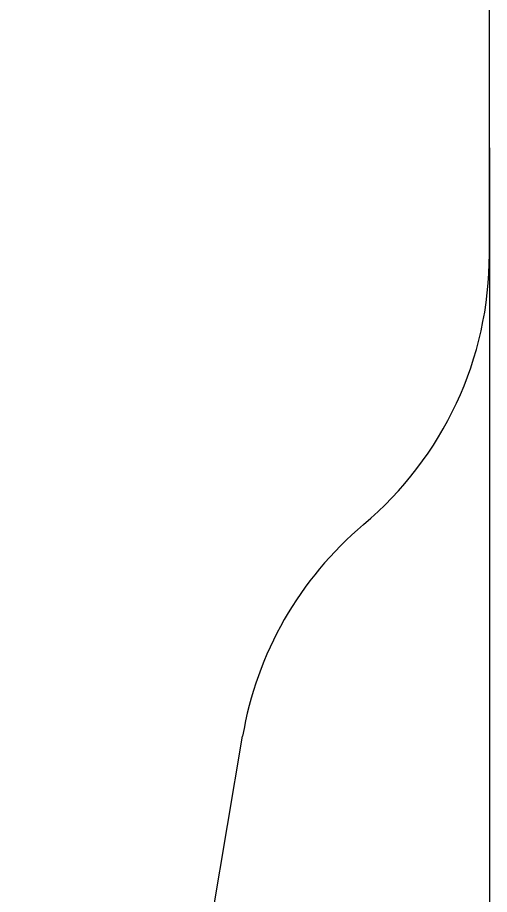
# Model space of a CAD drawing. Header units: millimetres. Extents: x -4153 to 4002, y -5023 to 3197.
# Drawn here: x 2666 to 4002, y -3022 to -541 of the extents above; entities that cross this region are included whole.
import ezdxf

# ---------------------------------------------------------------- set-up
doc = ezdxf.new("R2010")
doc.units = ezdxf.units.MM
doc.layers.add('DIKOM_ЗОНА', color=90, linetype='Continuous')
doc.layers.add('DIKOM_РАЗМЕР_ЗОНА', color=7, linetype='Continuous')
doc.styles.add('style1', font='arialbd.ttf', dxfattribs={"width": 0.8})
doc.dimstyles.new('1-50', dxfattribs={"dimtxt": 300, "dimasz": 200, "dimexe": 100, "dimexo": 0, "dimgap": 100, "dimtad": 1, "dimtxsty": 'style1', "dimcen": 200, "dimclrd": 7, "dimclre": 7, "dimclrt": 7, "dimadec": 1, "dimazin": 2, "dimtfac": 1, "dimtmove": 0, "dimatfit": 2, "dimfxl": 0, "dimlwd": 25, "dimlwe": 18, "dimarcsym": 0})

# ---------------------------------------------------------------- blocks, each defined once
blk = doc.blocks.new('*D10')
at = {"layer": 'Defpoints', "color": 0, "transparency": 16777216}
for p in [(4001.7, -910), (-3216.3, -1859.5), (4001.7, -4923)]:
    blk.add_point(p, dxfattribs=at)
at = {"layer": 'DIKOM_РАЗМЕР_ЗОНА', "color": 7, "lineweight": 18, "transparency": 16777216}
for p, q in [((4001.7, -910), (4001.7, -5023)), ((-3216.3, -1859.5), (-3216.3, -5023))]:
    blk.add_line(p, q, dxfattribs=at)
at = {"layer": 'DIKOM_РАЗМЕР_ЗОНА', "color": 7, "lineweight": 25, "transparency": 16777216}
blk.add_line((-3016.3, -4923), (3801.7, -4923), dxfattribs=at)
at = {"layer": 'DIKOM_РАЗМЕР_ЗОНА', "color": 7, "transparency": 16777216}
for points in [[(-3016.3, -4889.7), (-3016.3, -4956.3), (-3216.3, -4923)], [(3801.7, -4889.7), (3801.7, -4956.3), (4001.7, -4923)]]:
    blk.add_solid(points, dxfattribs=at)
at = {"layer": 'DIKOM_РАЗМЕР_ЗОНА', "color": 7, "transparency": 16777216, "insert": (392.7, -4669.8), "char_height": 300, "attachment_point": 5, "style": 'style1'}
blk.add_mtext('{\\fArial|b0|i0|c204|p34;7200}', dxfattribs=at)

msp = doc.modelspace()

# ---------------------------------------------------------------- linework, layer by layer
at = {"layer": 'DIKOM_ЗОНА', "color": 3, "lineweight": 15}
for p, q in [((4001.69, -1210.226), (4001.69, 2197.305)), ((3130.364, -3598.944), (3303.395, -2574.018))]:
    msp.add_line(p, q, dxfattribs=at)
for centre, start, end in [((3001.69, -1210.226), 310.081452, 0), ((4289.442, -2740.486), 130.081452, 170.417494)]:
    msp.add_arc(centre, 1000, start, end, dxfattribs=at)

# ---------------------------------------------------------------- dimensions: what is measured, and where the dimension line sits
at = {"layer": 'DIKOM_РАЗМЕР_ЗОНА'}
dim = msp.add_linear_dim(base=(4001.69, -4923), p1=(-3216.31, -1859.463), p2=(4001.69, -909.963), text='{\\fArial|b0|i0|c204|p34;7200}', dimstyle='1-50', dxfattribs=at)
dim.commit()
dim.dimension.update_dxf_attribs({"geometry": '*D10', "text_midpoint": (392.69, -4923), "dimtype": 160})

doc.saveas('drawing.dxf')
